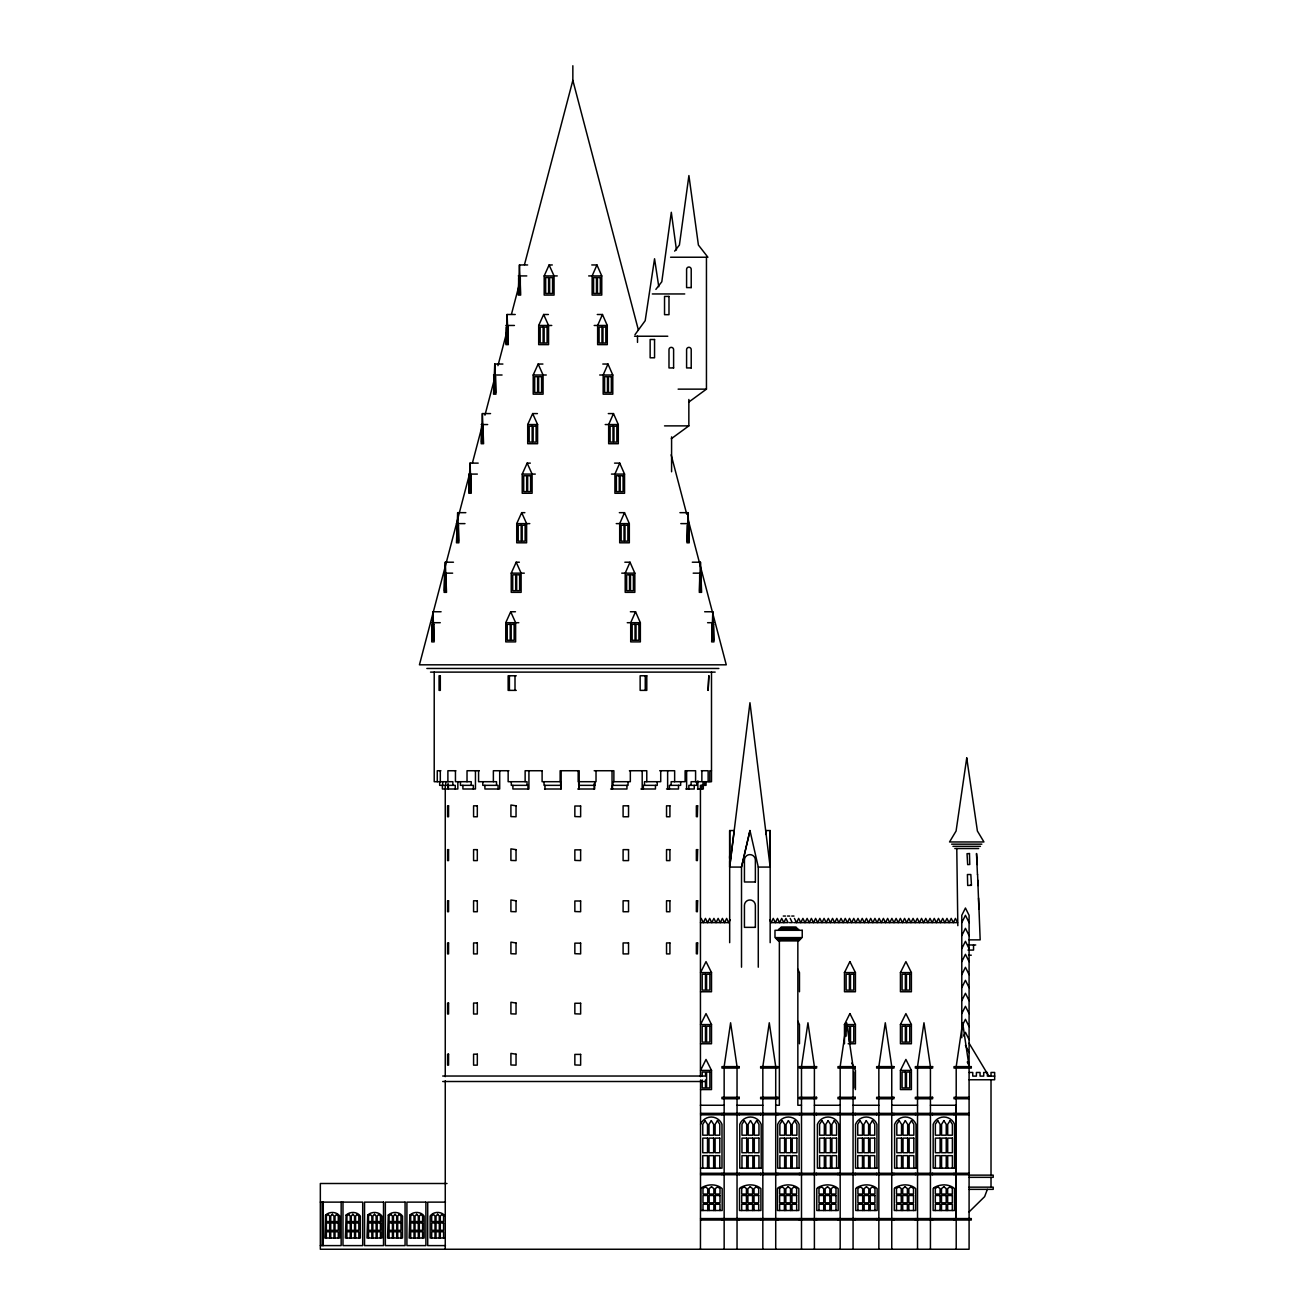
<?xml version="1.0" encoding="UTF-8"?>
<svg xmlns="http://www.w3.org/2000/svg" width="1315" height="1315" viewBox="0 0 1315 1315"><rect width="100%" height="100%" fill="white"/><g stroke="black" fill="none" stroke-linecap="round" stroke-linejoin="round"><path stroke-width="1.5" d="M758.278 867.078L770.163 867.078L749.961 702.72L729.694 867.078L729.677 830.554L734.197 830.554L729.677 867.078L741.512 867.078L749.977 830.554L758.278 867.078L758.278 967.199M770.179 830.554L770.163 867.078L770.179 830.554L765.692 830.554L766.185 834.614M770.179 857.758L770.179 856.164L770.196 858.892M688.09 512.669L686.94 542.799L689.224 542.799L688.09 512.669L679.921 512.669M700.451 562.212L699.301 592.342L701.602 592.342L700.451 562.212L692.298 562.212M712.812 611.754L711.662 641.884L713.963 641.884L712.812 611.754L704.659 611.754M432.947 611.754L434.164 641.884L431.747 641.884L432.947 611.754L441.1 611.754M445.308 562.212L446.525 592.342L444.108 592.342L445.308 562.212L453.461 562.212M457.669 512.669L458.886 542.799L456.469 542.799L457.669 512.669L465.822 512.669M470.03 463.127L471.23 493.256L468.814 493.256L470.03 463.127L478.183 463.127M482.391 413.584L483.591 443.714L481.175 443.714L482.391 413.584L490.544 413.584M494.752 364.041L495.952 394.171L493.536 394.171L494.752 364.041L502.889 364.041M507.097 314.499L508.313 344.629L505.897 344.629L507.097 314.499L515.25 314.499M519.458 264.956L520.674 295.086L518.258 295.086L519.458 264.956L527.611 264.956M724.154 1066.613L730.598 1022.774L737.041 1066.613M762.832 1066.613L769.275 1022.774L775.719 1066.613M801.493 1066.613L807.952 1022.774L814.396 1066.613M840.17 1066.613L846.63 1022.774L853.073 1066.613M878.847 1066.613L885.291 1022.774L891.751 1066.613M917.525 1066.613L923.968 1022.774L930.428 1066.613M956.202 1066.613L962.646 1022.774L969.089 1066.613M749.961 830.554L741.512 867.078L741.512 967.199M469.882 472.644L419.436 664.815L726.258 664.815L688.304 520.181M472.48 462.732L481.849 427.079M484.956 415.195L493.799 381.514M497.958 365.652L506.801 331.988M511.486 314.154L518.768 286.407M524.488 264.627L572.847 80.379L572.847 65.75M987.368 1189.352L984.623 1196.65L969.089 1211.92M596.944 264.956L592.128 275.92L592.128 295.086L601.76 295.086L601.76 275.92L596.944 264.956L591.766 264.956M602.451 314.499L597.635 325.463L597.635 344.629L607.283 344.629L607.283 325.463L602.451 314.499L597.273 314.499M607.974 364.041L603.158 375.005L603.158 394.171L612.79 394.171L612.79 375.005L607.974 364.041L602.796 364.041M613.48 413.584L608.664 424.548L608.664 443.714L618.297 443.714L618.297 424.548L613.48 413.584L608.303 413.584M619.727 463.127L614.91 474.09L614.91 493.273L624.543 493.273L624.543 474.09L619.727 463.127L614.549 463.127M624.51 512.669L619.694 523.617L619.694 542.799L629.326 542.799L629.326 523.617L624.51 512.669L619.332 512.669M630.016 562.212L625.2 573.159L625.2 592.342L634.833 592.342L634.833 573.159L630.016 562.212L624.839 562.212M635.539 611.754L630.707 622.702L630.707 641.884L640.356 641.884L640.356 622.702L635.539 611.754L630.362 611.754M549.111 264.956L554.059 275.92L554.059 295.086L544.18 295.086L544.18 275.92L549.111 264.956L552.3 264.956M543.637 314.499L548.569 325.463L548.569 344.629L538.69 344.629L538.69 325.463L543.637 314.499L548.404 314.499M538.147 364.041L543.079 375.005L543.079 394.171L533.2 394.171L533.2 375.005L538.147 364.041L542.914 364.041M532.657 413.584L537.588 424.548L537.588 443.714L527.71 443.714L527.71 424.548L532.657 413.584L537.424 413.584M527.167 463.127L532.098 474.09L532.098 493.256L522.219 493.256L522.219 474.09L527.167 463.127L530.34 463.127M521.677 512.669L526.608 523.617L526.608 542.799L516.729 542.799L516.729 523.617L521.677 512.669L524.849 512.669M516.187 562.212L521.118 573.159L521.118 592.342L511.239 592.342L511.239 573.159L516.187 562.212L519.359 562.212M510.697 611.754L515.628 622.702L515.628 641.884L505.749 641.884L505.749 622.702L510.697 611.754L515.464 611.754M700.501 922.62L728.74 922.62L730.154 919.81M771.116 922.62L773.236 918.396L775.357 922.62L777.477 918.396L779.598 922.62L781.718 918.396L783.839 922.62L785.943 918.396L788.063 922.62L771.116 922.62L769.702 919.81M849.95 961.627L855.424 972.59L855.424 991.757L844.477 991.757L844.477 972.59L849.868 961.627M844.477 1043.765L844.477 1024.582L849.868 1013.618M900.43 972.59L905.904 961.627L911.394 972.59L911.394 991.757L900.43 991.757L900.43 972.59L911.394 972.59M900.43 1024.582L905.904 1013.618L911.394 1024.582L911.394 1043.765L900.43 1043.765L900.43 1024.582L911.394 1024.582M961.791 922.62L965.44 915.322L969.089 922.62M961.791 935.623L965.44 928.324L969.089 935.623M900.43 1070.41L905.904 1059.446L911.394 1070.41L911.394 1089.576L900.43 1089.576L900.43 1070.41L911.394 1070.41M961.791 948.625L965.44 941.326L969.089 948.625M961.791 961.627L965.44 954.328L969.089 961.627M961.791 974.629L965.44 967.314L969.089 974.629M961.791 987.631L965.44 980.316L969.089 987.631M961.791 1000.633L965.44 993.318L969.089 1000.633M961.791 1013.618L965.44 1006.32L969.089 1013.618M961.791 1026.62L965.44 1019.322L969.089 1026.62M963.616 1035.973L965.44 1032.324L969.089 1039.623M634.981 334.668L645.188 320.679L654.558 258.759L658.782 286.719M674.661 251.132L679.411 245.034L688.912 175.553L698.397 245.034L707.897 257.23L670.568 257.23M655.873 289.382L661.807 281.755L671.308 212.274L676.452 249.998M688.879 402.012L706.451 389.141L706.451 257.23M671.291 438.733L688.846 425.879L688.846 399.481M977.456 874.639L976.486 853.55M518.258 275.92L526.789 275.92M544.18 275.92L557.248 275.92M588.676 275.92L601.76 275.92M652.322 293.952L684.737 293.952M505.897 325.463L514.428 325.463M538.69 325.463L551.758 325.463M594.183 325.463L607.283 325.463M634.553 336.229L667.773 336.229M493.536 375.005L502.067 375.005M533.2 375.005L546.267 375.005M599.706 375.005L612.79 375.005M678.129 389.141L706.451 389.141M481.175 424.548L487.668 424.548M527.71 424.548L537.588 424.548M605.212 424.548L618.297 424.548M664.535 425.879L688.846 425.879M468.814 474.09L477.345 474.09M522.219 474.09L535.287 474.09M611.459 474.09L624.543 474.09M456.469 523.617L464.984 523.617M516.729 523.617L529.797 523.617M616.242 523.617L629.326 523.617M680.825 523.617L689.224 523.617M444.108 573.159L452.639 573.159M511.239 573.159L524.307 573.159M621.748 573.159L634.833 573.159M693.186 573.159L701.602 573.159M431.747 622.702L440.278 622.702M505.749 622.702L518.817 622.702M627.255 622.702L640.356 622.702M707.585 622.702L713.963 622.702M426.849 668.464L718.845 668.464M430.531 672.113L715.163 672.113M516.269 675.779L508.149 675.779L508.149 690.375L516.269 690.375M440.87 770.738L437.27 770.738L437.27 781.702M455.845 770.738L447.889 770.738L447.889 781.702M479.301 770.738L467.022 770.738L467.022 781.702M508.938 770.738L493.372 770.738L493.372 781.702M542.142 770.738L525.129 770.738L525.129 781.702M594.183 770.738L613.875 770.738L613.875 781.702M629.408 770.738L646.783 770.738L646.783 781.702M659.686 770.738L674.644 770.738L674.644 781.702M701.289 770.738L708.144 770.738L708.144 781.702M711.497 770.738L709.821 770.738L709.821 781.702M544.558 789L561.16 789L561.16 770.738M577.745 789L594.659 789L594.659 785.351M610.604 789L626.943 789L626.943 785.351M640.898 789L655.462 789L655.462 785.351M666.541 789L678.491 789L678.491 785.351M685.805 789L694.254 789L694.254 785.351M697.361 789L703.311 789L703.311 785.351M951.633 844.164L981.845 844.164M952.948 846.35L980.448 846.35M954.822 848.537L978.656 848.537M977.308 864.547L976.568 853.616M977.587 874.524L978.886 908.977M978.113 885.57L977.686 880.097M783.263 916.045L785.449 916.045M787.521 916.045L789.707 916.045M791.762 916.045L793.964 916.045M789.477 922.62L792.304 922.62L790.184 918.396M793.718 922.62L957.55 922.62L955.43 918.396L953.326 922.62L951.205 918.396L949.085 922.62L946.964 918.396L944.844 922.62L942.723 918.396L940.603 922.62L938.483 918.396L936.362 922.62L934.258 918.396L932.138 922.62L930.017 918.396L927.897 922.62L925.776 918.396L923.656 922.62L921.536 918.396L919.415 922.62L917.295 918.396L915.191 922.62L913.07 918.396L910.95 922.62L908.829 918.396L906.709 922.62L904.589 918.396L902.468 922.62L900.348 918.396L898.227 922.62L896.123 918.396L894.003 922.62L891.882 918.396L889.762 922.62L887.641 918.396L885.521 922.62L883.401 918.396L881.28 922.62L879.16 918.396L877.056 922.62L874.935 918.396L872.815 922.62L870.694 918.396L868.574 922.62L866.454 918.396L864.333 922.62L862.213 918.396L860.092 922.62L857.988 918.396L855.868 922.62L853.747 918.396L851.627 922.62L849.506 918.396L847.386 922.62L845.266 918.396L843.145 922.62L841.025 918.396L838.921 922.62L836.8 918.396L834.68 922.62L832.559 918.396L830.439 922.62L828.319 918.396L826.198 922.62L824.078 918.396L821.957 922.62L819.853 918.396L817.733 922.62L815.612 918.396L813.492 922.62L811.371 918.396L809.251 922.62L807.131 918.396L805.01 922.62L802.906 918.396L800.786 922.62L798.665 918.396L796.545 922.62L794.424 918.396M969.089 939.863L980.168 939.863L978.574 898.046M967.955 944.975L975.746 944.975M967.955 950.087L973.544 950.087L973.544 944.975M968.53 955.2L971.292 955.2M711.514 972.59L700.55 972.59L706.024 961.627L711.514 972.59L711.514 991.757L700.55 991.757M844.394 972.59L855.424 972.59M711.514 1024.582L700.55 1024.582L706.024 1013.618L711.514 1024.582L711.514 1043.765L700.55 1043.765M844.394 1024.582L855.424 1024.582L855.424 1043.765L848.126 1043.765M711.514 1070.41L700.55 1070.41L706.024 1059.446L711.514 1070.41L711.514 1089.576L700.55 1089.576M969.089 1072.465L972.755 1072.465L972.755 1076.114L976.404 1076.114L976.404 1072.465L980.053 1072.465L980.053 1076.114L983.702 1076.114L983.702 1072.465L987.368 1072.465L987.368 1076.114L994.666 1076.114M442.711 1076.032L705.596 1076.032L705.481 1072.054L702.194 1072.054L702.194 1076.015M969.089 1079.763L994.666 1079.763L994.666 1072.465L991.017 1072.465L991.017 1076.114M442.711 1081.505L705.596 1081.505M969.089 1097.302L954.016 1097.302L954.016 1098.765L969.089 1098.765M700.353 1105.257L724.154 1105.257M737.041 1105.257L762.832 1105.257M775.719 1105.257L779.368 1105.257L779.368 940.899M801.493 1105.257L797.843 1105.257L797.843 940.899M814.396 1105.257L840.17 1105.257M853.073 1105.257L878.847 1105.257M891.751 1105.257L917.525 1105.257M930.428 1105.257L956.202 1105.257L956.202 1249.25M700.55 1113.361L969.089 1113.361M700.55 1114.824L969.089 1114.824M700.583 1168.164L721.984 1168.164L721.984 1124.325A11.49 11.49 0 0 0 700.583 1124.325M700.55 1173.276L969.089 1173.276M700.55 1174.739L969.089 1174.739M969.089 1175.133L993.203 1175.133L993.203 1177.336L969.089 1177.336M447.001 1183.5L320.334 1183.5L320.334 1249.25L969.089 1249.25L969.089 915.322L965.44 908.024L961.791 915.322L961.791 1037.765M969.089 1187.149L993.203 1187.149L993.203 1189.352L969.089 1189.352M320.334 1202.124L362.71 1202.124L362.71 1245.601L342.985 1245.601L342.985 1202.124M445.473 1202.124L427.72 1202.124L427.72 1245.601L445.473 1245.601M700.55 1218.561L971.292 1218.561L971.292 1220.024L700.55 1220.024M445.128 1238.007L430.137 1238.007L430.137 1216.096C433.358 1211.197 441.906 1211.197 445.128 1216.096M320.334 1245.601L341.16 1245.601L341.16 1202.124M969.089 1043.239L988.929 1076.278M965.44 1045.326L969.089 1052.625M967.265 1061.978L969.089 1065.627M849.95 1013.618L855.424 1024.582M851.775 1063.095L855.424 1070.41L855.424 1089.576M797.646 968.925L799.471 972.59L799.471 991.757M797.646 1020.933L799.471 1024.582L799.471 1043.765M728.74 922.62L726.636 918.396L724.516 922.62L722.395 918.396L720.275 922.62L718.154 918.396L716.034 922.62L713.913 918.396L711.793 922.62L709.673 918.396L707.569 922.62L705.448 918.396L703.328 922.62L701.207 918.396M572.847 80.379L638.383 329.999M671.143 454.809L686.742 514.247M956.778 848.537L957.83 925.661M729.677 830.554L729.694 867.078M991.017 1079.763L991.017 1175.133M991.017 1177.336L991.017 1187.149M956.202 1068.076L956.202 1097.302M956.202 1098.765L956.202 1173.276M956.202 1174.739L956.202 1218.561M954.016 1113.361L954.016 1114.824M954.016 1173.276L954.016 1174.739M954.016 1218.561L954.016 1220.024M952.389 1168.164L952.389 1155.655L947.704 1155.655L947.704 1168.164M952.323 1210.507L952.323 1204.261L947.655 1204.261L947.655 1210.507M946.241 1168.164L946.241 1155.655L941.573 1155.655L941.573 1168.164M946.192 1210.507L946.192 1204.261L941.507 1204.261L941.507 1210.507M940.11 1168.164L940.11 1155.655L935.359 1155.655L935.359 1168.164M940.061 1210.507L940.061 1204.261L935.31 1204.261L935.31 1210.507M932.614 1113.361L932.614 1114.824M932.614 1173.276L932.614 1174.739M932.614 1218.561L932.614 1220.024M930.428 1068.076L930.428 1097.302M930.428 1098.765L930.428 1249.25M917.525 1068.076L917.525 1097.302M917.525 1098.765L917.525 1249.25M915.339 1113.361L915.339 1114.824M915.339 1173.276L915.339 1174.739M915.339 1218.561L915.339 1220.024M913.826 1168.164L913.826 1155.655L909.142 1155.655L909.142 1168.164M913.514 1210.507L913.514 1204.261L908.846 1204.261L908.846 1210.507M907.679 1168.164L907.679 1155.655L903.011 1155.655L903.011 1168.164M907.383 1210.507L907.383 1204.261L902.715 1204.261L902.715 1210.507M901.548 1168.164L901.548 1155.655L896.814 1155.655L896.814 1168.164M901.252 1210.507L901.252 1204.261L896.501 1204.261L896.501 1210.507M893.937 1113.361L893.937 1114.824M893.937 1173.276L893.937 1174.739M893.937 1218.561L893.937 1220.024M891.751 1068.076L891.751 1097.302M891.751 1098.765L891.751 1249.25M878.847 1068.076L878.847 1097.302M878.847 1098.765L878.847 1249.25M876.661 1113.361L876.661 1114.824M876.661 1173.276L876.661 1174.739M876.661 1218.561L876.661 1220.024M874.952 1210.507L874.952 1204.261L870.267 1204.261L870.267 1210.507M874.754 1168.164L874.754 1155.655L870.086 1155.655L870.086 1168.164M868.804 1210.507L868.804 1204.261L864.136 1204.261L864.136 1210.507M868.623 1168.164L868.623 1155.655L863.939 1155.655L863.939 1168.164M862.673 1210.507L862.673 1204.261L857.922 1204.261L857.922 1210.507M862.476 1168.164L862.476 1155.655L857.742 1155.655L857.742 1168.164M855.26 1113.361L855.26 1114.824M855.26 1173.276L855.26 1174.739M855.26 1218.561L855.26 1220.024M853.78 1072.054L853.78 1087.932M853.073 1068.076L853.073 1097.302M853.073 1098.765L853.073 1249.25M849.408 1042.121L849.408 1026.226L846.12 1026.226L846.12 1036.154M840.17 1068.076L840.17 1097.302M840.17 1098.765L840.17 1249.25M837.984 1113.361L837.984 1114.824M837.984 1173.276L837.984 1174.739M837.984 1218.561L837.984 1220.024M836.603 1168.164L836.603 1155.655L831.935 1155.655L831.935 1168.164M835.995 1210.507L835.995 1204.261L831.327 1204.261L831.327 1210.507M830.472 1168.164L830.472 1155.655L825.804 1155.655L825.804 1168.164M829.864 1210.507L829.864 1204.261L825.179 1204.261L825.179 1210.507M824.341 1168.164L824.341 1155.655L819.59 1155.655L819.59 1168.164M823.716 1210.507L823.716 1204.261L818.982 1204.261L818.982 1210.507M816.582 1113.361L816.582 1114.824M816.582 1173.276L816.582 1174.739M816.582 1218.561L816.582 1220.024M814.396 1068.076L814.396 1097.302M814.396 1098.765L814.396 1249.25M801.493 1068.076L801.493 1097.302M801.493 1098.765L801.493 1249.25M801.131 937.611L801.131 938.696L776.08 938.696L776.08 937.611M800.046 938.696L800.046 939.798L777.181 939.798L777.181 938.696M799.306 1113.361L799.306 1114.824M799.306 1173.276L799.306 1174.739M799.306 1218.561L799.306 1220.024M798.945 938.696L798.945 940.899L778.266 940.899L778.266 939.798M798.583 930.297L798.583 929.195L778.644 929.195L778.644 930.297M797.12 929.195L797.12 928.111L780.107 928.111L780.107 929.195M796.89 1168.164L796.89 1155.655L792.222 1155.655L792.222 1168.164M796.66 1210.507L796.66 1204.261L791.975 1204.261L791.975 1210.507M796.019 928.111L796.019 927.009L781.192 927.009L781.192 928.111M790.759 1168.164L790.759 1155.655L786.091 1155.655L786.091 1168.164M790.512 1210.507L790.512 1204.261L785.844 1204.261L785.844 1210.507M784.628 1168.164L784.628 1155.655L779.877 1155.655L779.877 1168.164M784.381 1210.507L784.381 1204.261L779.631 1204.261L779.631 1210.507M777.905 1113.361L777.905 1114.824M777.905 1173.276L777.905 1174.739M777.905 1218.561L777.905 1220.024M775.719 1068.076L775.719 1097.302M775.719 1098.765L775.719 1249.25M770.179 861.621L770.163 942.674M762.832 1068.076L762.832 1097.302M762.832 1098.765L762.832 1249.25M760.629 1113.361L760.629 1114.824M760.629 1173.276L760.629 1174.739M760.629 1218.561L760.629 1220.024M758.969 1168.164L758.969 1155.655L754.3 1155.655L754.3 1168.164M758.706 1210.507L758.706 1204.261L754.037 1204.261L754.037 1210.507M752.837 1168.164L752.837 1155.655L748.153 1155.655L748.153 1168.164M752.574 1210.507L752.574 1204.261L747.906 1204.261L747.906 1210.507M746.706 1168.164L746.706 1155.655L741.956 1155.655L741.956 1168.164M746.443 1210.507L746.443 1204.261L741.693 1204.261L741.693 1210.507M739.227 1113.361L739.227 1114.824M739.227 1173.276L739.227 1174.739M739.227 1218.561L739.227 1220.024M737.041 1068.076L737.041 1097.302M737.041 1098.765L737.041 1249.25M729.677 861.193L729.677 942.674M724.154 1068.076L724.154 1097.302M724.154 1098.765L724.154 1249.25M721.951 1113.361L721.951 1114.824M721.951 1173.276L721.951 1174.739M721.951 1218.561L721.951 1220.024M719.995 1210.507L719.995 1204.261L715.327 1204.261L715.327 1210.507M719.782 1168.164L719.782 1155.655L715.113 1155.655L715.113 1168.164M713.864 1210.507L713.864 1204.261L709.179 1204.261L709.179 1210.507M713.651 1168.164L713.651 1155.655L708.982 1155.655L708.982 1168.164M712.927 624.346L712.927 640.241M712.697 624.346L712.697 640.241M711.497 672.113L711.497 781.702L702.999 781.702L702.999 785.351M707.717 1210.507L707.717 1204.261L702.983 1204.261L702.983 1210.507M707.519 1168.164L707.519 1155.655L702.769 1155.655L702.769 1168.164M706.04 781.702L706.04 785.351L700.435 785.351L700.451 1076.656M705.481 1079.993L705.481 1087.932L702.194 1087.932L702.194 1079.993M704.544 781.702L704.544 785.351M701.865 770.738L701.865 781.702L691.098 781.702L691.098 785.351M701.733 785.351L701.733 789M700.566 574.803L700.566 590.698M700.55 1079.993L700.451 1249.25M700.336 574.803L700.336 590.698M697.87 780.896L697.87 789M696.72 781.702L696.72 785.351L688.863 785.351L688.863 789M695.586 781.702L695.586 770.738L685.115 770.738L685.115 781.702L671.143 781.702L671.143 785.351M688.205 525.26L688.205 541.155M687.975 525.26L687.975 541.155M686.627 770.738L686.627 789M680.644 781.702L680.644 785.351L669.401 785.351L669.401 789M671.587 436.876L671.587 471.789M667.642 770.738L667.642 789M660.722 770.738L660.722 781.702L644.498 781.702L644.498 785.351M657.221 781.702L657.221 785.351L643.347 785.351L643.347 789M645.254 675.779L645.254 690.375M642.197 770.738L642.197 789M637.512 336.229L637.512 342.393M630.329 770.738L630.329 781.702L612.954 781.702L612.954 785.351M628.044 781.702L628.044 785.351L612.494 785.351L612.494 789M612.034 770.738L612.034 789M596.024 770.738L596.024 781.702L578.173 781.702L578.173 770.738M595.103 781.702L595.103 785.351L578.682 785.351L578.682 781.702M594.183 783.526L594.183 789M579.192 789L579.192 770.738L560.141 770.738L560.141 781.702M578.929 785.351L578.929 789M560.88 789L560.88 785.351L544.015 785.351L544.015 781.702M560.634 785.351L560.634 781.702L542.109 781.702L542.109 770.738M544.969 785.351L544.969 789M528.926 770.738L528.926 789L512.899 789L512.899 785.351M527.94 789L527.94 785.351L511.305 785.351L511.305 781.702M527.036 785.351L527.036 781.702L508.149 781.702L508.149 770.738M519.573 277.564L519.343 293.442M515.003 675.779L515.003 690.375M509.415 675.779L509.415 690.375M507.228 327.106L507.228 342.985M506.982 327.106L506.982 342.985M499.7 770.738L499.7 789L484.906 789L484.906 785.351M498.056 789L498.056 785.351L482.802 785.351L482.802 781.702M496.528 785.351L496.528 781.702L478.578 781.702L478.578 770.738M494.867 376.649L494.867 392.528M494.621 376.649L494.621 392.528M482.506 426.191L482.506 442.07M482.26 426.191L482.26 442.07M475.455 770.738L475.455 789L462.913 789L462.913 785.351M473.334 789L473.334 785.351L460.431 785.351L460.431 781.702M471.23 785.351L471.23 781.702L455.45 781.702L455.45 770.738M470.145 475.734L470.145 491.613M469.915 475.734L469.915 491.613M457.784 525.26L457.784 541.155M457.834 781.702L457.834 789L448.415 789L448.415 785.351M457.554 525.26L457.554 541.155M455.253 789L455.253 785.351L445.719 785.351L445.719 781.702M452.853 785.351L452.853 781.702L434.213 781.702L434.213 672.113M448.07 783.526L448.07 789L442.399 789L442.399 785.351M445.44 574.803L445.44 590.698M445.193 574.803L445.193 590.698M445.259 1076.656L445.259 785.351L439.67 785.351L439.67 781.702M445.259 1080.766L445.259 1249.25M443.582 1238.007L443.582 1231.761L440.311 1231.761L440.311 1238.007M442.662 781.702L442.662 785.351M440.311 770.738L440.311 781.702M439.292 1238.007L439.292 1231.761L436.021 1231.761L436.021 1238.007M435.002 1238.007L435.002 1231.761L431.682 1231.761L431.682 1238.007M433.079 624.346L433.079 640.241M432.832 624.346L432.832 640.241M422.608 1238.023L422.608 1231.761L419.321 1231.761L419.321 1238.023M418.301 1238.023L418.301 1231.761L415.03 1231.761L415.03 1238.023M414.011 1238.023L414.011 1231.761L410.691 1231.761L410.691 1238.023M400.993 1238.023L400.993 1231.777L397.722 1231.777L397.722 1238.023M396.703 1238.023L396.703 1231.777L393.432 1231.777L393.432 1238.023M392.412 1238.023L392.412 1231.777L389.092 1231.777L389.092 1238.023M380.446 1238.023L380.446 1231.777L377.175 1231.777L377.175 1238.023M376.139 1238.023L376.139 1231.777L372.868 1231.777L372.868 1238.023M371.849 1238.023L371.849 1231.777L368.529 1231.777L368.529 1238.023M358.831 1238.04L358.831 1231.777L355.56 1231.777L355.56 1238.04M354.54 1238.04L354.54 1231.777L351.253 1231.777L351.253 1238.04M350.234 1238.04L350.234 1231.777L346.913 1231.777L346.913 1238.04M338.284 1238.04L338.284 1231.793L335.013 1231.793L335.013 1238.04M333.994 1238.04L333.994 1231.793L330.722 1231.793L330.722 1238.04M329.687 1238.04L329.687 1231.793L326.367 1231.793L326.367 1238.04M323.26 1202.124L323.26 1245.601M322.159 1202.124L322.159 1245.601M729.677 857.331L729.677 858.465L729.694 855.736L729.677 857.331M966.739 757.95L956.087 831.014L949.529 841.962L983.949 841.962L977.39 831.014L966.739 757.95M711.316 1120.676L708.982 1124.325L708.982 1135.19L713.651 1135.19L713.651 1124.325L711.316 1120.676M717.448 1120.676L715.113 1124.325L715.113 1135.19L719.782 1135.19L719.782 1124.325L717.448 1120.676M750.503 1120.676L748.153 1124.325L748.153 1135.19L752.837 1135.19L752.837 1124.325L750.503 1120.676M756.635 1120.676L754.3 1124.325L754.3 1135.19L758.969 1135.19L758.969 1124.325L756.635 1120.676M788.425 1120.676L786.091 1124.325L786.091 1135.19L790.759 1135.19L790.759 1124.325L788.425 1120.676M794.556 1120.676L792.222 1124.325L792.222 1135.19L796.89 1135.19L796.89 1124.325L794.556 1120.676M828.138 1120.676L825.804 1124.325L825.804 1135.19L830.472 1135.19L830.472 1124.325L828.138 1120.676M834.269 1120.676L831.935 1124.325L831.935 1135.19L836.603 1135.19L836.603 1124.325L834.269 1120.676M866.289 1120.676L863.939 1124.325L863.939 1135.19L868.623 1135.19L868.623 1124.325L866.289 1120.676M872.42 1120.676L870.086 1124.325L870.086 1135.19L874.754 1135.19L874.754 1124.325L872.42 1120.676M905.345 1120.676L903.011 1124.325L903.011 1135.19L907.679 1135.19L907.679 1124.325L905.345 1120.676M911.492 1120.676L909.142 1124.325L909.142 1135.19L913.826 1135.19L913.826 1124.325L911.492 1120.676M943.907 1120.676L941.573 1124.325L941.573 1135.19L946.241 1135.19L946.241 1124.325L943.907 1120.676M950.055 1120.676L947.704 1124.325L947.704 1135.19L952.389 1135.19L952.389 1124.325L950.055 1120.676M705.136 1120.676L702.769 1124.243L702.769 1135.19L707.519 1135.19L707.519 1124.325L705.136 1120.676M744.323 1120.676L741.956 1124.243L741.956 1135.19L746.706 1135.19L746.706 1124.325L744.323 1120.676M782.244 1120.676L779.877 1124.243L779.877 1135.19L784.628 1135.19L784.628 1124.325L782.244 1120.676M821.957 1120.676L819.59 1124.243L819.59 1135.19L824.341 1135.19L824.341 1124.325L821.957 1120.676M860.109 1120.676L857.742 1124.243L857.742 1135.19L862.476 1135.19L862.476 1124.325L860.109 1120.676M899.181 1120.676L896.814 1124.243L896.814 1135.19L901.548 1135.19L901.548 1124.325L899.181 1120.676M937.743 1120.676L935.359 1124.243L935.359 1135.19L940.11 1135.19L940.11 1124.325L937.743 1120.676M325.561 1215.109L324.838 1238.04L339.812 1238.04L339.812 1216.128C336.788 1211.526 329.325 1211.329 325.561 1215.109M346.108 1215.093L345.385 1238.04L360.359 1238.04L360.359 1216.128C357.335 1211.526 349.872 1211.329 346.108 1215.093M367.723 1215.093L367 1238.023L381.975 1238.023L381.975 1216.112C378.95 1211.526 371.488 1211.312 367.723 1215.093M388.287 1215.093L387.547 1238.023L402.538 1238.023L402.538 1216.112C399.513 1211.509 392.051 1211.312 388.287 1215.093M409.886 1215.076L409.162 1238.023L424.137 1238.023L424.137 1216.096C421.112 1211.509 413.65 1211.312 409.886 1215.076M332.35 1214.304L330.722 1216.128L330.722 1221.553L333.994 1221.553L333.994 1216.128L332.35 1214.304M336.64 1214.304L335.013 1216.128L335.013 1221.553L338.284 1221.553L338.284 1216.128L336.64 1214.304M352.897 1214.287L351.253 1216.128L351.253 1221.553L354.54 1221.553L354.54 1216.128L352.897 1214.287M357.187 1214.287L355.56 1216.128L355.56 1221.553L358.831 1221.553L358.831 1216.128L357.187 1214.287M374.512 1214.287L372.868 1216.112L372.868 1221.553L376.139 1221.553L376.139 1216.112L374.512 1214.287M378.802 1214.287L377.175 1216.112L377.175 1221.553L380.446 1221.553L380.446 1216.112L378.802 1214.287M395.059 1214.287L393.432 1216.112L393.432 1221.536L396.703 1221.536L396.703 1216.112L395.059 1214.287M399.365 1214.287L397.722 1216.112L397.722 1221.536L400.993 1221.536L400.993 1216.112L399.365 1214.287M416.674 1214.271L415.03 1216.096L415.03 1221.536L418.301 1221.536L418.301 1216.096L416.674 1214.271M420.964 1214.271L419.321 1216.096L419.321 1221.536L422.608 1221.536L422.608 1216.096L420.964 1214.271M437.648 1214.271L436.021 1216.096L436.021 1221.536L439.292 1221.536L439.292 1216.096L437.648 1214.271M441.955 1214.271L440.311 1216.096L440.311 1221.536L443.582 1221.536L443.582 1216.096L441.955 1214.271M328.027 1214.304L326.367 1216.079L326.367 1221.553L329.687 1221.553L329.687 1216.128L328.027 1214.304M348.574 1214.287L346.913 1216.079L346.913 1221.553L350.234 1221.553L350.234 1216.128L348.574 1214.287M370.189 1214.287L368.529 1216.063L368.529 1221.553L371.849 1221.553L371.849 1216.112L370.189 1214.287M390.752 1214.287L389.092 1216.063L389.092 1221.536L392.412 1221.536L392.412 1216.112L390.752 1214.287M412.351 1214.271L410.691 1216.063L410.691 1221.536L414.011 1221.536L414.011 1216.096L412.351 1214.271M433.342 1214.271L431.682 1216.046L431.682 1221.536L435.002 1221.536L435.002 1216.096L433.342 1214.271M701.832 1187.577L700.78 1188.596L700.78 1210.507L722.182 1210.507L722.182 1188.596C716.823 1183.73 707.815 1183.911 701.832 1187.577M740.542 1187.577L739.507 1188.596L739.507 1210.507L760.908 1210.507L760.908 1188.596C755.533 1183.73 746.526 1183.911 740.542 1187.577M778.48 1187.577L777.444 1188.596L777.444 1210.507L798.846 1210.507L798.846 1188.596C793.487 1183.73 784.463 1183.911 778.48 1187.577M817.831 1187.577L816.779 1188.596L816.779 1210.507L838.181 1210.507L838.181 1188.596C832.822 1183.73 823.815 1183.911 817.831 1187.577M856.772 1187.577L855.736 1188.596L855.736 1210.507L877.138 1210.507L877.138 1188.596C871.779 1183.73 862.755 1183.911 856.772 1187.577M895.351 1187.577L894.315 1188.596L894.315 1210.507L915.717 1210.507L915.717 1188.596C910.342 1183.73 901.334 1183.911 895.351 1187.577M934.16 1187.577L933.124 1188.596L933.124 1210.507L954.526 1210.507L954.526 1188.596C949.151 1183.73 940.143 1183.911 934.16 1187.577M711.514 1186.771L709.179 1188.596L709.179 1194.036L713.864 1194.036L713.864 1188.596L711.514 1186.771M717.661 1186.771L715.327 1188.596L715.327 1194.036L719.995 1194.036L719.995 1188.596L717.661 1186.771M750.24 1186.771L747.906 1188.596L747.906 1194.036L752.574 1194.036L752.574 1188.596L750.24 1186.771M756.372 1186.771L754.037 1188.596L754.037 1194.036L758.706 1194.036L758.706 1188.596L756.372 1186.771M788.178 1186.771L785.844 1188.596L785.844 1194.036L790.512 1194.036L790.512 1188.596L788.178 1186.771M794.309 1186.771L791.975 1188.596L791.975 1194.036L796.66 1194.036L796.66 1188.596L794.309 1186.771M827.529 1186.771L825.179 1188.596L825.179 1194.036L829.864 1194.036L829.864 1188.596L827.529 1186.771M833.661 1186.771L831.327 1188.596L831.327 1194.036L835.995 1194.036L835.995 1188.596L833.661 1186.771M866.47 1186.771L864.136 1188.596L864.136 1194.036L868.804 1194.036L868.804 1188.596L866.47 1186.771M872.601 1186.771L870.267 1188.596L870.267 1194.036L874.952 1194.036L874.952 1188.596L872.601 1186.771M905.049 1186.771L902.715 1188.596L902.715 1194.036L907.383 1194.036L907.383 1188.596L905.049 1186.771M911.18 1186.771L908.846 1188.596L908.846 1194.036L913.514 1194.036L913.514 1188.596L911.18 1186.771M943.858 1186.771L941.507 1188.596L941.507 1194.036L946.192 1194.036L946.192 1188.596L943.858 1186.771M949.989 1186.771L947.655 1188.596L947.655 1194.036L952.323 1194.036L952.323 1188.596L949.989 1186.771M705.35 1186.771L702.983 1188.546L702.983 1194.036L707.717 1194.036L707.717 1188.596L705.35 1186.771M744.06 1186.771L741.693 1188.546L741.693 1194.036L746.443 1194.036L746.443 1188.596L744.06 1186.771M782.014 1186.771L779.631 1188.546L779.631 1194.036L784.381 1194.036L784.381 1188.596L782.014 1186.771M821.349 1186.771L818.982 1188.546L818.982 1194.036L823.716 1194.036L823.716 1188.596L821.349 1186.771M860.306 1186.771L857.922 1188.546L857.922 1194.036L862.673 1194.036L862.673 1188.596L860.306 1186.771M898.868 1186.771L896.501 1188.546L896.501 1194.036L901.252 1194.036L901.252 1188.596L898.868 1186.771M937.677 1186.771L935.31 1188.546L935.31 1194.036L940.061 1194.036L940.061 1188.596L937.677 1186.771M969.467 853.55L967.035 853.682L967.659 864.613L969.78 864.497L969.467 853.55M970.388 885.34L967.692 885.472L967.413 874.524L970.832 874.524L971.456 885.34L970.388 885.34M520.313 277.564L518.62 277.564L518.62 293.442L520.313 293.442L520.313 277.564M548.618 277.564L545.659 277.564L545.659 293.442L548.618 293.442L548.618 277.564M552.579 277.564L549.621 277.564L549.621 293.442L552.579 293.442L552.579 277.564M596.468 277.564L593.575 277.564L593.575 293.442L596.468 293.442L596.468 277.564M600.314 277.564L597.421 277.564L597.421 293.442L600.314 293.442L600.314 277.564M691.213 287.607L686.594 287.607L686.594 269.328A2.318 2.318 0 0 1 688.912 267.027A2.318 2.318 0 0 1 691.213 269.328L691.213 287.607M668.99 296.417L664.535 296.417L664.535 314.68L668.99 314.68L668.99 296.417M507.952 327.106L506.259 327.106L506.259 342.985L507.952 342.985L507.952 327.106M543.128 327.106L540.169 327.106L540.169 342.985L543.128 342.985L543.128 327.106M547.089 327.106L544.131 327.106L544.131 342.985L547.089 342.985L547.089 327.106M601.974 327.106L599.081 327.106L599.081 342.985L601.974 342.985L601.974 327.106M605.837 327.106L602.944 327.106L602.944 342.985L605.837 342.985L605.837 327.106M654.558 339.517L650.136 339.517L650.136 357.795L654.558 357.795L654.558 339.517M673.609 367.937L668.99 367.937L668.99 349.675A2.318 2.318 0 0 1 671.308 347.357A2.318 2.318 0 0 1 673.609 349.675L673.609 367.937M691.213 367.937L686.594 367.937L686.594 349.675A2.318 2.318 0 0 1 688.912 347.357A2.318 2.318 0 0 1 691.213 349.675L691.213 367.937M495.591 376.649L493.898 376.649L493.898 392.528L495.591 392.528L495.591 376.649M537.638 376.649L534.679 376.649L534.679 392.528L537.638 392.528L537.638 376.649M541.599 376.649L538.64 376.649L538.64 392.528L541.599 392.528L541.599 376.649M607.481 376.649L604.604 376.649L604.604 392.528L607.481 392.528L607.481 376.649M611.344 376.649L608.451 376.649L608.451 392.528L611.344 392.528L611.344 376.649M483.23 426.191L481.537 426.191L481.537 442.07L483.23 442.07L483.23 426.191M532.164 426.191L529.189 426.191L529.189 442.07L532.164 442.07L532.164 426.191M536.109 426.191L533.15 426.191L533.15 442.07L536.109 442.07L536.109 426.191M613.004 426.191L610.111 426.191L610.111 442.07L613.004 442.07L613.004 426.191M616.85 426.191L613.957 426.191L613.957 442.07L616.85 442.07L616.85 426.191M470.869 475.734L469.176 475.734L469.176 491.613L470.869 491.613L470.869 475.734M526.674 475.734L523.699 475.734L523.699 491.613L526.674 491.613L526.674 475.734M530.619 475.734L527.66 475.734L527.66 491.613L530.619 491.613L530.619 475.734M619.25 475.734L616.357 475.734L616.357 491.629L619.25 491.629L619.25 475.734M623.096 475.734L620.203 475.734L620.203 491.629L623.096 491.629L623.096 475.734M458.508 525.26L456.831 525.26L456.831 541.155L458.508 541.155L458.508 525.26M521.184 525.26L518.209 525.26L518.209 541.155L521.184 541.155L521.184 525.26M525.129 525.26L522.17 525.26L522.17 541.155L525.129 541.155L525.129 525.26M624.033 525.26L621.14 525.26L621.14 541.155L624.033 541.155L624.033 525.26M627.88 525.26L624.987 525.26L624.987 541.155L627.88 541.155L627.88 525.26M688.879 525.26L687.285 525.26L687.285 541.155L688.879 541.155L688.879 525.26M446.163 574.803L444.47 574.803L444.47 590.698L446.163 590.698L446.163 574.803M515.694 574.803L512.719 574.803L512.719 590.698L515.694 590.698L515.694 574.803M519.639 574.803L516.68 574.803L516.68 590.698L519.639 590.698L519.639 574.803M629.54 574.803L626.647 574.803L626.647 590.698L629.54 590.698L629.54 574.803M633.386 574.803L630.493 574.803L630.493 590.698L633.386 590.698L633.386 574.803M701.257 574.803L699.646 574.803L699.646 590.698L701.257 590.698L701.257 574.803M433.802 624.346L432.109 624.346L432.109 640.241L433.802 640.241L433.802 624.346M510.204 624.346L507.228 624.346L507.228 640.241L510.204 640.241L510.204 624.346M514.149 624.346L511.19 624.346L511.19 640.241L514.149 640.241L514.149 624.346M635.046 624.346L632.153 624.346L632.153 640.241L635.046 640.241L635.046 624.346M638.909 624.346L636.016 624.346L636.016 640.241L638.909 640.241L638.909 624.346M713.618 624.346L712.007 624.346L712.007 640.241L713.618 640.241L713.618 624.346M440.311 675.779L439.079 675.779L439.079 690.375L440.311 690.375L440.311 675.779M646.783 675.779L640.142 675.779L640.142 690.375L646.783 690.375L646.783 675.779M708.818 675.779L708.144 690.375L708.818 675.779M448.563 805.816L447.577 805.816L447.577 816.763L448.563 816.763L448.563 805.816M477.312 805.816L473.581 805.816L473.581 816.763L477.312 816.763L477.312 805.816M516.039 805.816L510.91 805.027L510.91 816.599L516.039 816.763L516.039 805.816M628.537 805.816L623.096 805.816L623.096 816.763L628.537 816.763L628.537 805.816M669.91 805.816L666.541 805.816L666.541 816.763L669.91 816.763L669.91 805.816M697.64 805.816L696.358 805.816L696.358 816.648L697.361 816.763L697.64 805.816M580.638 806.013L574.852 806.013L574.852 816.566L580.638 816.763L580.638 806.013M448.563 849.638L447.577 849.638L447.577 860.602L448.563 860.602L448.563 849.638M477.312 849.638L473.581 849.638L473.581 860.602L477.312 860.602L477.312 849.638M516.039 849.638L510.91 848.865L510.91 860.437L516.039 860.602L516.039 849.638M628.537 849.638L623.096 849.638L623.096 860.602L628.537 860.602L628.537 849.638M669.91 849.638L666.541 849.638L666.541 860.602L669.91 860.602L669.91 849.638M697.64 849.638L696.358 849.638L696.358 860.487L697.361 860.602L697.64 849.638M580.638 849.852L574.852 849.852L574.852 860.405L580.638 860.602L580.638 849.852M755.369 881.987L744.438 881.987L744.438 860.076A5.457 5.457 0 0 1 749.895 854.602A5.457 5.457 0 0 1 755.369 860.076L755.369 881.987M448.563 900.775L447.577 900.775L447.577 911.739L448.563 911.739L448.563 900.775M477.312 900.775L473.581 900.775L473.581 911.739L477.312 911.739L477.312 900.775M516.039 900.775L510.91 900.002L510.91 911.574L516.039 911.739L516.039 900.775M628.537 900.775L623.096 900.775L623.096 911.739L628.537 911.739L628.537 900.775M669.91 900.775L666.541 900.775L666.541 911.739L669.91 911.739L669.91 900.775M697.64 900.775L696.358 900.775L696.358 911.624L697.361 911.739L697.64 900.775M580.638 900.989L574.852 900.989L574.852 911.542L580.638 911.739L580.638 900.989M755.369 927.354L744.438 927.354L744.438 905.443A5.457 5.457 0 0 1 749.895 899.97A5.457 5.457 0 0 1 755.369 905.443L755.369 927.354M802.232 930.297L774.979 930.297L774.979 937.611L802.232 937.611L802.232 930.297M448.563 942.937L447.577 942.937L447.577 953.901L448.563 953.901L448.563 942.937M477.312 942.937L473.581 942.937L473.581 953.901L477.312 953.901L477.312 942.937M516.039 942.937L510.91 942.148L510.91 953.72L516.039 953.901L516.039 942.937M628.537 942.937L623.096 942.937L623.096 953.901L628.537 953.901L628.537 942.937M669.91 942.937L666.541 942.937L666.541 953.901L669.91 953.901L669.91 942.937M697.64 942.937L696.358 942.937L696.358 953.769L697.361 953.901L697.64 942.937M580.638 943.151L574.852 943.151L574.852 953.687L580.638 953.901L580.638 943.151M705.481 974.234L702.194 974.234L702.194 990.113L705.481 990.113L705.481 974.234M709.87 974.234L706.582 974.234L706.582 990.113L709.87 990.113L709.87 974.234M849.408 974.234L846.12 974.234L846.12 990.113L849.408 990.113L849.408 974.234M853.78 974.234L850.493 974.234L850.493 990.113L853.78 990.113L853.78 974.234M905.361 974.234L902.074 974.234L902.074 990.113L905.361 990.113L905.361 974.234M909.75 974.234L906.462 974.234L906.462 990.113L909.75 990.113L909.75 974.234M448.563 1003.049L447.577 1003.049L447.577 1014.013L448.563 1014.013L448.563 1003.049M477.312 1003.049L473.581 1003.049L473.581 1014.013L477.312 1014.013L477.312 1003.049M516.039 1003.049L510.91 1002.277L510.91 1013.849L516.039 1014.013L516.039 1003.049M580.638 1003.263L574.852 1003.263L574.852 1013.816L580.638 1014.013L580.638 1003.263M705.481 1026.226L702.194 1026.226L702.194 1042.121L705.481 1042.121L705.481 1026.226M709.87 1026.226L706.582 1026.226L706.582 1042.121L709.87 1042.121L709.87 1026.226M853.78 1026.226L850.493 1026.226L850.493 1042.121L853.78 1042.121L853.78 1026.226M905.361 1026.226L902.074 1026.226L902.074 1042.121L905.361 1042.121L905.361 1026.226M909.75 1026.226L906.462 1026.226L906.462 1042.121L909.75 1042.121L909.75 1026.226M448.563 1054.186L447.577 1054.186L447.577 1065.15L448.563 1065.15L448.563 1054.186M477.312 1054.186L473.581 1054.186L473.581 1065.15L477.312 1065.15L477.312 1054.186M516.039 1054.186L510.91 1053.414L510.91 1064.986L516.039 1065.15L516.039 1054.186M580.638 1054.4L574.852 1054.4L574.852 1064.953L580.638 1065.15L580.638 1054.4M739.227 1066.613L721.951 1066.613L721.951 1068.076L739.227 1068.076L739.227 1066.613M777.905 1066.613L760.629 1066.613L760.629 1068.076L777.905 1068.076L777.905 1066.613M816.582 1066.613L799.306 1066.613L799.306 1068.076L816.582 1068.076L816.582 1066.613M855.26 1066.613L837.984 1066.613L837.984 1068.076L855.26 1068.076L855.26 1066.613M893.937 1066.613L876.661 1066.613L876.661 1068.076L893.937 1068.076L893.937 1066.613M932.614 1066.613L915.339 1066.613L915.339 1068.076L932.614 1068.076L932.614 1066.613M971.292 1066.613L954.016 1066.613L954.016 1068.076L971.292 1068.076L971.292 1066.613M709.87 1072.054L706.582 1072.054L706.582 1087.932L709.87 1087.932L709.87 1072.054M905.361 1072.054L902.074 1072.054L902.074 1087.932L905.361 1087.932L905.361 1072.054M909.75 1072.054L906.462 1072.054L906.462 1087.932L909.75 1087.932L909.75 1072.054M739.227 1097.302L721.951 1097.302L721.951 1098.765L739.227 1098.765L739.227 1097.302M777.905 1097.302L760.629 1097.302L760.629 1098.765L777.905 1098.765L777.905 1097.302M816.582 1097.302L799.306 1097.302L799.306 1098.765L816.582 1098.765L816.582 1097.302M855.26 1097.302L837.984 1097.302L837.984 1098.765L855.26 1098.765L855.26 1097.302M893.937 1097.302L876.661 1097.302L876.661 1098.765L893.937 1098.765L893.937 1097.302M932.614 1097.302L915.339 1097.302L915.339 1098.765L932.614 1098.765L932.614 1097.302M707.519 1138.116L702.769 1138.116L702.769 1152.729L707.519 1152.729L707.519 1138.116M713.651 1138.116L708.982 1138.116L708.982 1152.729L713.651 1152.729L713.651 1138.116M719.782 1138.116L715.113 1138.116L715.113 1152.729L719.782 1152.729L719.782 1138.116M746.706 1138.116L741.956 1138.116L741.956 1152.729L746.706 1152.729L746.706 1138.116M752.837 1138.116L748.153 1138.116L748.153 1152.729L752.837 1152.729L752.837 1138.116M758.969 1138.116L754.3 1138.116L754.3 1152.729L758.969 1152.729L758.969 1138.116M784.628 1138.116L779.877 1138.116L779.877 1152.729L784.628 1152.729L784.628 1138.116M790.759 1138.116L786.091 1138.116L786.091 1152.729L790.759 1152.729L790.759 1138.116M796.89 1138.116L792.222 1138.116L792.222 1152.729L796.89 1152.729L796.89 1138.116M824.341 1138.116L819.59 1138.116L819.59 1152.729L824.341 1152.729L824.341 1138.116M830.472 1138.116L825.804 1138.116L825.804 1152.729L830.472 1152.729L830.472 1138.116M836.603 1138.116L831.935 1138.116L831.935 1152.729L836.603 1152.729L836.603 1138.116M862.476 1138.116L857.742 1138.116L857.742 1152.729L862.476 1152.729L862.476 1138.116M868.623 1138.116L863.939 1138.116L863.939 1152.729L868.623 1152.729L868.623 1138.116M874.754 1138.116L870.086 1138.116L870.086 1152.729L874.754 1152.729L874.754 1138.116M901.548 1138.116L896.814 1138.116L896.814 1152.729L901.548 1152.729L901.548 1138.116M907.679 1138.116L903.011 1138.116L903.011 1152.729L907.679 1152.729L907.679 1138.116M913.826 1138.116L909.142 1138.116L909.142 1152.729L913.826 1152.729L913.826 1138.116M940.11 1138.116L935.359 1138.116L935.359 1152.729L940.11 1152.729L940.11 1138.116M946.241 1138.116L941.573 1138.116L941.573 1152.729L946.241 1152.729L946.241 1138.116M952.389 1138.116L947.704 1138.116L947.704 1152.729L952.389 1152.729L952.389 1138.116M761.171 1168.164L739.77 1168.164L739.77 1124.325A11.49 11.49 0 0 1 761.171 1124.325L761.171 1168.164M799.093 1168.164L777.691 1168.164L777.691 1124.325A11.49 11.49 0 0 1 799.093 1124.325L799.093 1168.164M838.806 1168.164L817.404 1168.164L817.404 1124.325A11.49 11.49 0 0 1 838.806 1124.325L838.806 1168.164M876.941 1168.164L855.539 1168.164L855.539 1124.325A11.49 11.49 0 0 1 876.941 1124.325L876.941 1168.164M916.013 1168.164L894.611 1168.164L894.611 1124.325A11.49 11.49 0 0 1 916.013 1124.325L916.013 1168.164M954.575 1168.164L933.173 1168.164L933.173 1124.325A11.49 11.49 0 0 1 954.575 1124.325L954.575 1168.164M707.717 1195.499L702.983 1195.499L702.983 1202.798L707.717 1202.798L707.717 1195.499M713.864 1195.499L709.179 1195.499L709.179 1202.798L713.864 1202.798L713.864 1195.499M719.995 1195.499L715.327 1195.499L715.327 1202.798L719.995 1202.798L719.995 1195.499M746.443 1195.499L741.693 1195.499L741.693 1202.798L746.443 1202.798L746.443 1195.499M752.574 1195.499L747.906 1195.499L747.906 1202.798L752.574 1202.798L752.574 1195.499M758.706 1195.499L754.037 1195.499L754.037 1202.798L758.706 1202.798L758.706 1195.499M784.381 1195.499L779.631 1195.499L779.631 1202.798L784.381 1202.798L784.381 1195.499M790.512 1195.499L785.844 1195.499L785.844 1202.798L790.512 1202.798L790.512 1195.499M796.66 1195.499L791.975 1195.499L791.975 1202.798L796.66 1202.798L796.66 1195.499M823.716 1195.499L818.982 1195.499L818.982 1202.798L823.716 1202.798L823.716 1195.499M829.864 1195.499L825.179 1195.499L825.179 1202.798L829.864 1202.798L829.864 1195.499M835.995 1195.499L831.327 1195.499L831.327 1202.798L835.995 1202.798L835.995 1195.499M862.673 1195.499L857.922 1195.499L857.922 1202.798L862.673 1202.798L862.673 1195.499M868.804 1195.499L864.136 1195.499L864.136 1202.798L868.804 1202.798L868.804 1195.499M874.952 1195.499L870.267 1195.499L870.267 1202.798L874.952 1202.798L874.952 1195.499M901.252 1195.499L896.501 1195.499L896.501 1202.798L901.252 1202.798L901.252 1195.499M907.383 1195.499L902.715 1195.499L902.715 1202.798L907.383 1202.798L907.383 1195.499M913.514 1195.499L908.846 1195.499L908.846 1202.798L913.514 1202.798L913.514 1195.499M940.061 1195.499L935.31 1195.499L935.31 1202.798L940.061 1202.798L940.061 1195.499M946.192 1195.499L941.507 1195.499L941.507 1202.798L946.192 1202.798L946.192 1195.499M952.323 1195.499L947.655 1195.499L947.655 1202.798L952.323 1202.798L952.323 1195.499M383.52 1202.124L364.534 1202.124L364.534 1245.601L383.52 1245.601L383.52 1202.124M405.069 1202.124L385.344 1202.124L385.344 1245.601L405.069 1245.601L405.069 1202.124M425.896 1202.124L406.91 1202.124L406.91 1245.601L425.896 1245.601L425.896 1202.124M329.687 1223.016L326.367 1223.016L326.367 1230.33L329.687 1230.33L329.687 1223.016M333.994 1223.016L330.722 1223.016L330.722 1230.33L333.994 1230.33L333.994 1223.016M338.284 1223.016L335.013 1223.016L335.013 1230.33L338.284 1230.33L338.284 1223.016M350.234 1223.016L346.913 1223.016L346.913 1230.314L350.234 1230.314L350.234 1223.016M354.54 1223.016L351.253 1223.016L351.253 1230.314L354.54 1230.314L354.54 1223.016M358.831 1223.016L355.56 1223.016L355.56 1230.314L358.831 1230.314L358.831 1223.016M371.849 1223.016L368.529 1223.016L368.529 1230.314L371.849 1230.314L371.849 1223.016M376.139 1223.016L372.868 1223.016L372.868 1230.314L376.139 1230.314L376.139 1223.016M380.446 1223.016L377.175 1223.016L377.175 1230.314L380.446 1230.314L380.446 1223.016M392.412 1222.999L389.092 1222.999L389.092 1230.314L392.412 1230.314L392.412 1222.999M396.703 1222.999L393.432 1222.999L393.432 1230.314L396.703 1230.314L396.703 1222.999M400.993 1222.999L397.722 1222.999L397.722 1230.314L400.993 1230.314L400.993 1222.999M414.011 1222.999L410.691 1222.999L410.691 1230.298L414.011 1230.298L414.011 1222.999M418.301 1222.999L415.03 1222.999L415.03 1230.298L418.301 1230.298L418.301 1222.999M422.608 1222.999L419.321 1222.999L419.321 1230.298L422.608 1230.298L422.608 1222.999M435.002 1222.983L431.682 1222.983L431.682 1230.298L435.002 1230.298L435.002 1222.983M439.292 1222.983L436.021 1222.983L436.021 1230.298L439.292 1230.298L439.292 1222.983M443.582 1222.983L440.311 1222.983L440.311 1230.298L443.582 1230.298L443.582 1222.983"/></g></svg>
